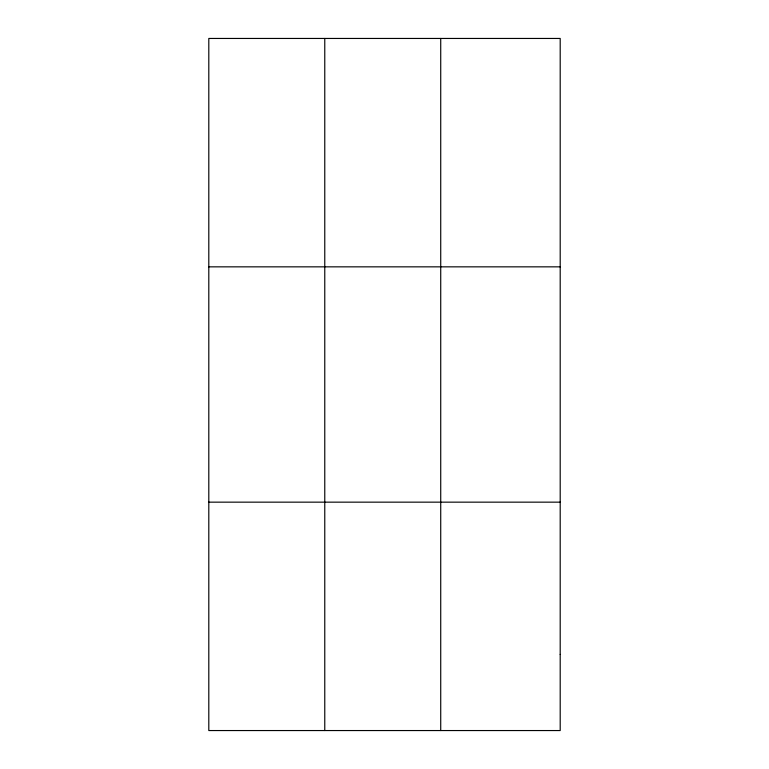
<?xml version="1.0" encoding="UTF-8"?>
<svg xmlns="http://www.w3.org/2000/svg" width="769" height="769" viewBox="0 0 769 769"><rect width="100%" height="100%" fill="white"/><g stroke="black" fill="none" stroke-linecap="round" stroke-linejoin="round"><path stroke-width="1.15" d="M324.768 730.55L324.768 38.45M440.724 730.55L440.724 38.45M208.803 266.843L560.197 266.843M208.803 502.157L560.197 502.157M560.197 654.419L560.197 730.55L208.803 730.55L208.803 38.45L560.197 38.45L560.197 654.419"/></g></svg>
